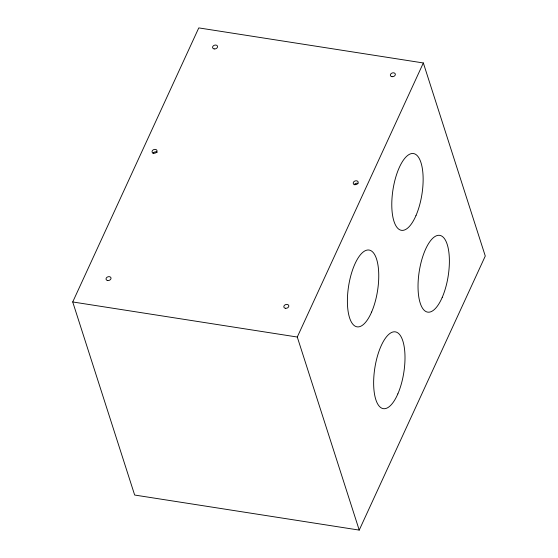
<?xml version="1.0" encoding="UTF-8"?>
<svg xmlns="http://www.w3.org/2000/svg" width="558" height="558" viewBox="0 0 558 558"><rect width="100%" height="100%" fill="white"/><g stroke="black" fill="none" stroke-linecap="round" stroke-linejoin="round"><path stroke-width="0.84" d="M72.721 301.962L198.774 27.9L423.341 62.963L485.279 256.038L359.226 530.1L134.659 495.037L72.721 301.962L297.281 337.032L359.226 530.1M297.281 337.032L423.341 62.963M354.163 184.817A2.56 1.89 -17.8 0 1 357.971 183.415M152.99 153.408A2.56 1.89 -17.8 0 1 157.272 152.285M442.236 297.365A38.858 14.661 -81.1 0 0 440.82 235.65A38.858 14.661 -81.1 0 0 418.047 288.221A38.858 14.661 -81.1 0 0 442.236 297.365M397.854 393.864A38.858 14.661 -81.1 0 0 396.431 332.149A38.858 14.661 -81.1 0 0 373.658 384.727A38.858 14.661 -81.1 0 0 397.854 393.864M371.607 312.055A38.858 14.661 -81.1 0 0 370.184 250.34A38.858 14.661 -81.1 0 0 347.411 302.91A38.858 14.661 -81.1 0 0 371.607 312.055M415.989 215.555A38.858 14.661 -81.1 0 0 414.573 153.841A38.858 14.661 -81.1 0 0 391.8 206.411A38.858 14.661 -81.1 0 0 415.989 215.555M153.659 153.248A2.56 1.89 -17.8 0 0 157.014 150.667A2.56 1.89 -17.8 0 0 152.962 150.039A2.56 1.89 -17.8 0 0 153.659 153.248M354.832 184.663A2.56 1.89 -17.8 0 0 358.187 182.082A2.56 1.89 -17.8 0 0 354.135 181.448A2.56 1.89 -17.8 0 0 354.832 184.663M214.174 48.923A2.56 1.89 -17.8 0 0 217.536 46.342A2.56 1.89 -17.8 0 0 213.484 45.714A2.56 1.89 -17.8 0 0 214.174 48.923M391.96 76.683A2.56 1.89 -17.8 0 0 395.315 74.102A2.56 1.89 -17.8 0 0 391.263 73.468A2.56 1.89 -17.8 0 0 391.96 76.683M107.652 280.528A2.56 1.89 -17.8 0 0 111.007 277.947A2.56 1.89 -17.8 0 0 106.955 277.312A2.56 1.89 -17.8 0 0 107.652 280.528M285.431 308.288A2.56 1.89 -17.8 0 0 288.793 305.707A2.56 1.89 -17.8 0 0 284.74 305.073A2.56 1.89 -17.8 0 0 285.431 308.288"/></g></svg>
